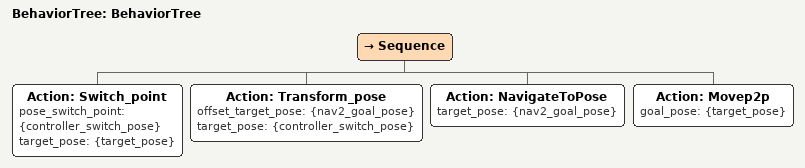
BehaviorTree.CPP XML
<?xml version="1.0"?>
<root main_tree_to_execute="BehaviorTree">
    <BehaviorTree ID="BehaviorTree">
        <Sequence>
            <Action ID="Switch_point" pose_switch_point="{controller_switch_pose}" target_pose="{target_pose}"/>
            <Action ID="Transform_pose" offset_target_pose="{nav2_goal_pose}" target_pose="{controller_switch_pose}"/>
            <Action ID="NavigateToPose" target_pose="{nav2_goal_pose}"/>
            <Action ID="Movep2p" goal_pose="{target_pose}"/>
        </Sequence>
    </BehaviorTree>
</root>
